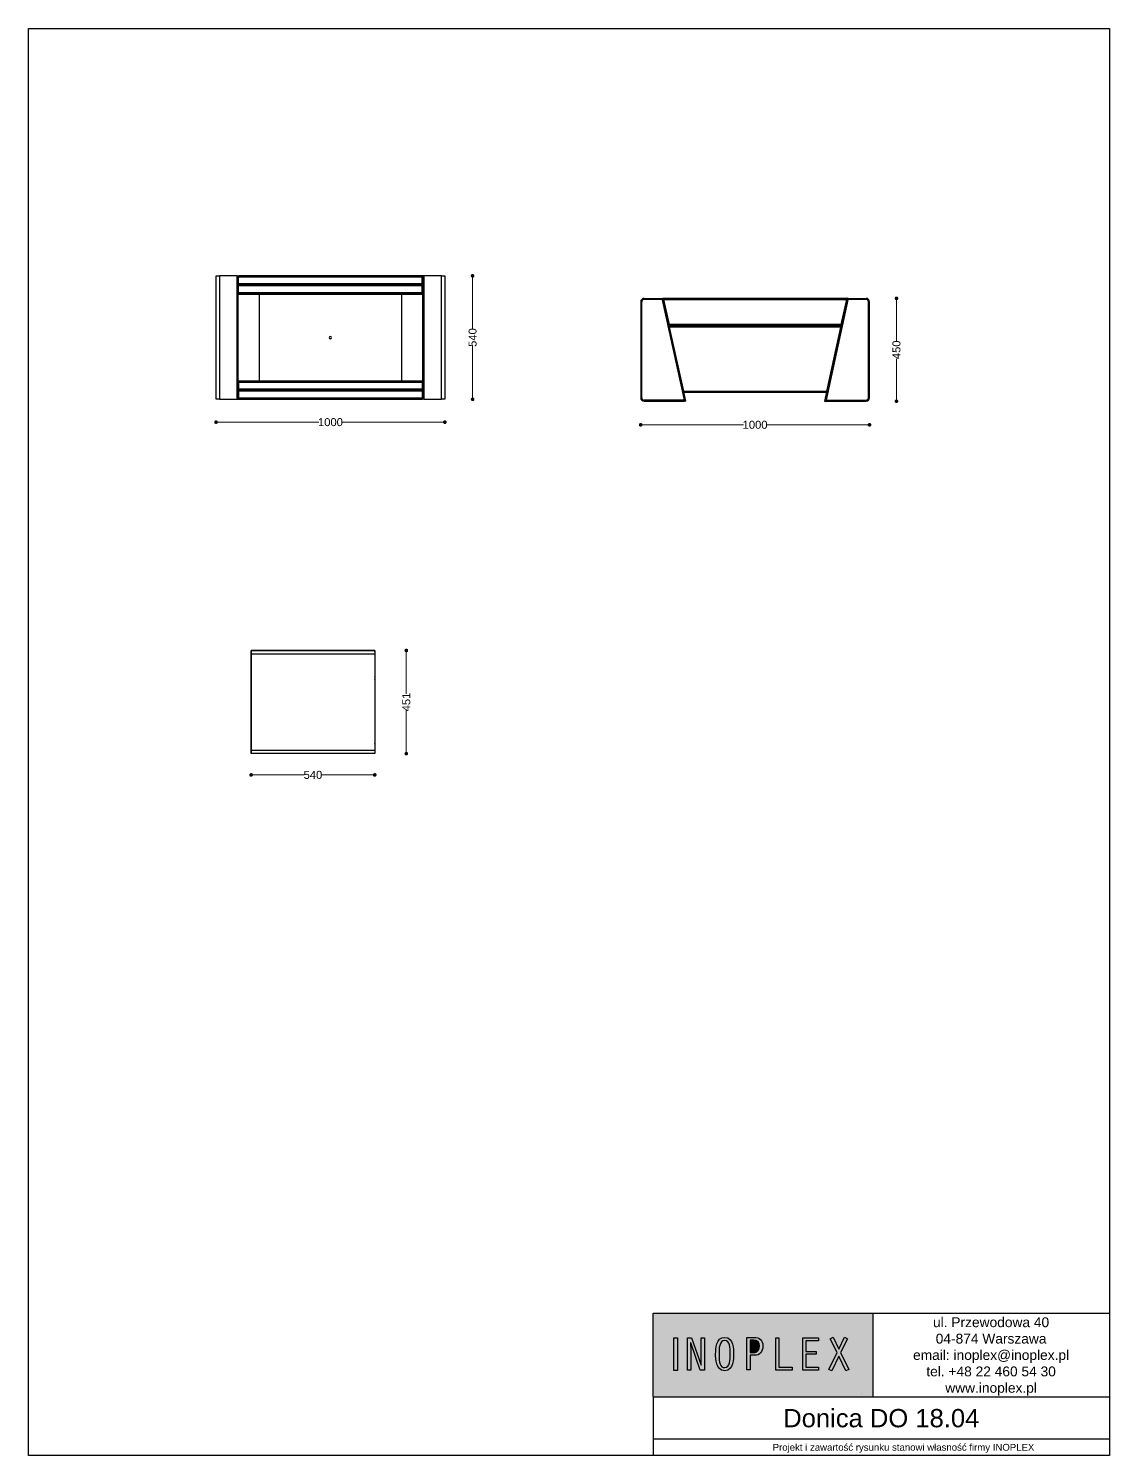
# Model space of a CAD drawing. Header units: millimetres. Extents: x 26080 to 30804, y 14395 to 20634.
import ezdxf

# ---------------------------------------------------------------- set-up
doc = ezdxf.new("R2010")
doc.units = ezdxf.units.MM
doc.header["$LTSCALE"] = 3
for name, color, linetype in [('Default', 7, 'Continuous'), ('LAYER_1', 7, 'Continuous'), ('Red', 1, 'Continuous')]:
    doc.layers.add(name, color=color, linetype=linetype)
doc.styles.get("Standard").update_dxf_attribs({"font": 'arial.ttf'})
doc.dimstyles.new('MATEUSZ', dxfattribs={"dimtxt": 35, "dimasz": 16, "dimexe": 0.18, "dimexo": 0.0625, "dimgap": 0.09, "dimtad": 0, "dimdec": 0, "dimdsep": 46, "dimtxsty": 'Standard', "dimblk": 'DOT', "dimcen": 0.09, "dimse1": 1, "dimse2": 1, "dimadec": 0, "dimazin": 0, "dimtfac": 1, "dimtdec": 0, "dimtofl": 0, "dimtmove": 0, "dimatfit": 3, "dimfxl": 1, "dimtolj": 1, "dimtzin": 0, "dimlwd": 9, "dimlwe": 9, "dimarcsym": 0})

# ---------------------------------------------------------------- blocks, each defined once
blk = doc.blocks.new('_Dot')
at = {"color": 0, "linetype": 'ByBlock', "lineweight": -2}
blk.add_line((-0.5, 0), (-1, 0), dxfattribs=at)
at = {"color": 0, "linetype": 'ByBlock', "const_width": 0.5}
blk.add_lwpolyline([(-0.25, 0, 1), (0.25, 0, 1)], format="xyb", close=True, dxfattribs=at)
blk = doc.blocks.new('*D17')
at = {"color": 0, "lineweight": 9, "transparency": 16777216}
for p, q in [((26915.4, 18912.6), (27348.8, 18912.6)), ((27883.4, 18912.6), (27450, 18912.6))]:
    blk.add_line(p, q, dxfattribs=at)
at = {"layer": 'Defpoints', "color": 0, "transparency": 16777216}
for p in [(26899.4, 19012.6), (27899.4, 19012.6), (27899.4, 18912.6)]:
    blk.add_point(p, dxfattribs=at)
at = {"color": 0, "lineweight": 9, "transparency": 16777216, "xscale": 16, "yscale": 16, "zscale": 16, "rotation": 180}
blk.add_blockref('_Dot', (26899.4, 18912.6), dxfattribs=at)
at = {"color": 0, "lineweight": 9, "transparency": 16777216, "xscale": 16, "yscale": 16, "zscale": 16}
blk.add_blockref('_Dot', (27899.4, 18912.6), dxfattribs=at)
at = {"color": 0, "transparency": 16777216, "insert": (27399.4, 18912.6), "char_height": 35, "attachment_point": 5}
blk.add_mtext('\\A1;1000', dxfattribs=at)
blk = doc.blocks.new('*D18')
at = {"color": 0, "lineweight": 9, "transparency": 16777216}
for p, q in [((28020.7, 19536.6), (28020.7, 19321.3)), ((28020.7, 19028.6), (28020.7, 19243.9))]:
    blk.add_line(p, q, dxfattribs=at)
at = {"layer": 'Defpoints', "color": 0, "transparency": 16777216}
for p in [(27899.4, 19552.6), (27899.4, 19012.6), (28020.7, 19012.6)]:
    blk.add_point(p, dxfattribs=at)
at = {"color": 0, "lineweight": 9, "transparency": 16777216, "xscale": 16, "yscale": 16, "zscale": 16}
for p, rotation in [((28020.7, 19552.6), 90), ((28020.7, 19012.6), 270)]:
    blk.add_blockref('_Dot', p, dxfattribs=dict(at, rotation=rotation))
at = {"color": 0, "transparency": 16777216, "insert": (28020.7, 19282.6), "char_height": 35, "attachment_point": 5, "rotation": 90}
blk.add_mtext('\\A1;540', dxfattribs=at)
blk = doc.blocks.new('*D19')
at = {"color": 0, "lineweight": 9, "transparency": 16777216}
for p, q in [((28771.1, 18901.1), (29204.4, 18901.1)), ((29739.1, 18901.1), (29305.7, 18901.1))]:
    blk.add_line(p, q, dxfattribs=at)
at = {"layer": 'Defpoints', "color": 0, "transparency": 16777216}
for p in [(28755.1, 19019.1), (29755.1, 19019.1), (29755.1, 18901.1)]:
    blk.add_point(p, dxfattribs=at)
at = {"color": 0, "lineweight": 9, "transparency": 16777216, "xscale": 16, "yscale": 16, "zscale": 16, "rotation": 180}
blk.add_blockref('_Dot', (28755.1, 18901.1), dxfattribs=at)
at = {"color": 0, "lineweight": 9, "transparency": 16777216, "xscale": 16, "yscale": 16, "zscale": 16}
blk.add_blockref('_Dot', (29755.1, 18901.1), dxfattribs=at)
at = {"color": 0, "transparency": 16777216, "insert": (29255.1, 18901.1), "char_height": 35, "attachment_point": 5}
blk.add_mtext('\\A1;1000', dxfattribs=at)
blk = doc.blocks.new('*D20')
at = {"color": 0, "lineweight": 9, "transparency": 16777216}
for p, q in [((29873, 19438.1), (29873, 19268.5)), ((29873, 19020.1), (29873, 19189.7))]:
    blk.add_line(p, q, dxfattribs=at)
at = {"layer": 'Defpoints', "color": 0, "transparency": 16777216}
for p in [(29740.1, 19454.1), (29740.1, 19004.1), (29873, 19004.1)]:
    blk.add_point(p, dxfattribs=at)
at = {"color": 0, "lineweight": 9, "transparency": 16777216, "xscale": 16, "yscale": 16, "zscale": 16}
for p, rotation in [((29873, 19454.1), 90), ((29873, 19004.1), 270)]:
    blk.add_blockref('_Dot', p, dxfattribs=dict(at, rotation=rotation))
at = {"color": 0, "transparency": 16777216, "insert": (29873, 19229.1), "char_height": 35, "attachment_point": 5, "rotation": 90}
blk.add_mtext('\\A1;450', dxfattribs=at)
blk = doc.blocks.new('*D21')
at = {"color": 0, "lineweight": 9, "transparency": 16777216}
for p, q in [((27731, 17898.4), (27731, 17725.1)), ((27731, 17479.5), (27731, 17652.9))]:
    blk.add_line(p, q, dxfattribs=at)
at = {"layer": 'Defpoints', "color": 0, "transparency": 16777216}
for p in [(27592.9, 17914.4), (27592.9, 17463.5), (27731, 17463.5)]:
    blk.add_point(p, dxfattribs=at)
at = {"color": 0, "lineweight": 9, "transparency": 16777216, "xscale": 16, "yscale": 16, "zscale": 16}
for p, rotation in [((27731, 17914.4), 90), ((27731, 17463.5), 270)]:
    blk.add_blockref('_Dot', p, dxfattribs=dict(at, rotation=rotation))
at = {"color": 0, "transparency": 16777216, "insert": (27731, 17689), "char_height": 35, "attachment_point": 5, "rotation": 90}
blk.add_mtext('\\A1;451', dxfattribs=at)
blk = doc.blocks.new('*D22')
at = {"color": 0, "lineweight": 9, "transparency": 16777216}
for p, q in [((27068.9, 17370.3), (27284.2, 17370.3)), ((27576.9, 17370.3), (27361.6, 17370.3))]:
    blk.add_line(p, q, dxfattribs=at)
at = {"layer": 'Defpoints', "color": 0, "transparency": 16777216}
for p in [(27052.9, 17463.5), (27592.9, 17463.5), (27592.9, 17370.3)]:
    blk.add_point(p, dxfattribs=at)
at = {"color": 0, "lineweight": 9, "transparency": 16777216, "xscale": 16, "yscale": 16, "zscale": 16, "rotation": 180}
blk.add_blockref('_Dot', (27052.9, 17370.3), dxfattribs=at)
at = {"color": 0, "lineweight": 9, "transparency": 16777216, "xscale": 16, "yscale": 16, "zscale": 16}
blk.add_blockref('_Dot', (27592.9, 17370.3), dxfattribs=at)
at = {"color": 0, "transparency": 16777216, "insert": (27322.9, 17370.3), "char_height": 35, "attachment_point": 5}
blk.add_mtext('\\A1;540', dxfattribs=at)

msp = doc.modelspace()

# ---------------------------------------------------------------- hatches: boundary and pattern name
h = msp.add_hatch(color=255)
h.dxf.hatch_style = 1
h.paths.add_polyline_path([(29769.8, 15016.4), (28809.8, 15016.4), (28809.8, 14651.8), (28809.8, 14650), (29769.8, 14650)])
h.paths.add_polyline_path([(29739.6, 14926.7), (29739.6, 14744.5), (29719.3, 14744.5), (29719.3, 14667.6), (28824.6, 14667.6), (28824.6, 14999.6), (29719.3, 14999.6), (29719.3, 14926.7)], flags=16)
h = msp.add_hatch(color=250)
h.dxf.hatch_style = 1
h.paths.add_polyline_path([(29719.3, 14744.5), (29186.9, 14744.5), (29186.9, 14926.7), (29719.3, 14926.7), (29719.3, 14999.6), (28824.6, 14999.6), (28824.6, 14667.6), (29719.3, 14667.6)])
edge = h.paths.add_edge_path(flags=16)
edge.add_spline(control_points=[(29161.5, 14838.3), (29161.5, 14820.5), (29162.1, 14765.4), (29122.2, 14765.4)], knot_values=[0, 0, 0, 0, 1, 1, 1, 1], degree=3, periodic=0)
edge.add_spline(control_points=[(29122.2, 14765.4), (29081.8, 14765.4), (29082.8, 14820.1), (29082.8, 14838.3)], knot_values=[0, 0, 0, 0, 1, 1, 1, 1], degree=3, periodic=0)
edge.add_spline(control_points=[(29082.8, 14838.3), (29082.8, 14861.7), (29084.3, 14911), (29122.2, 14911)], knot_values=[0, 0, 0, 0, 1, 1, 1, 1], degree=3, periodic=0)
edge.add_spline(control_points=[(29122.2, 14911), (29162.1, 14911), (29161.5, 14857), (29161.5, 14838.3)], knot_values=[0, 0, 0, 0, 1, 1, 1, 1], degree=3, periodic=0)
edge = h.paths.add_edge_path(flags=0)
edge.add_spline(control_points=[(29146.6, 14838.3), (29146.6, 14813.7), (29146.8, 14778.8), (29122.2, 14778.8)], knot_values=[0, 0, 0, 0, 1, 1, 1, 1], degree=3, periodic=0)
edge.add_spline(control_points=[(29122.2, 14778.8), (29102.2, 14778.8), (29097.7, 14800.1), (29097.7, 14838.3)], knot_values=[0, 0, 0, 0, 1, 1, 1, 1], degree=3, periodic=0)
edge.add_spline(control_points=[(29097.7, 14838.3), (29097.7, 14859.2), (29097.1, 14897.6), (29122.2, 14897.6)], knot_values=[0, 0, 0, 0, 1, 1, 1, 1], degree=3, periodic=0)
edge.add_spline(control_points=[(29122.2, 14897.6), (29147.2, 14897.6), (29146.6, 14865.1), (29146.6, 14838.3)], knot_values=[0, 0, 0, 0, 1, 1, 1, 1], degree=3, periodic=0)
h.paths.add_polyline_path([(29033.6, 14767.4), (29015.8, 14767.4), (28973.7, 14886.8), (28973.3, 14886.4), (28973.9, 14854.3), (28973.9, 14767.4), (28959.7, 14767.4), (28959.7, 14909.1), (28977.5, 14909.1), (29019.6, 14789.9), (29020, 14790.3), (29019.4, 14822), (29019.4, 14909.1), (29033.6, 14909.1)], flags=16)
h.paths.add_polyline_path([(28916.2, 14766.8), (28900.7, 14766.8), (28900.7, 14909.5), (28916.2, 14909.5)], flags=16)
edge = h.paths.add_edge_path(flags=0)
edge.add_spline(control_points=[(29146.6, 14838.3), (29146.6, 14865.1), (29147.2, 14897.6), (29122.2, 14897.6)], knot_values=[0, 0, 0, 0, 1, 1, 1, 1], degree=3, periodic=0)
edge.add_spline(control_points=[(29122.2, 14897.6), (29097.1, 14897.6), (29097.7, 14859.2), (29097.7, 14838.3)], knot_values=[0, 0, 0, 0, 1, 1, 1, 1], degree=3, periodic=0)
edge.add_spline(control_points=[(29097.7, 14838.3), (29097.7, 14800.1), (29102.2, 14778.8), (29122.2, 14778.8)], knot_values=[0, 0, 0, 0, 1, 1, 1, 1], degree=3, periodic=0)
edge.add_spline(control_points=[(29122.2, 14778.8), (29146.8, 14778.8), (29146.6, 14813.7), (29146.6, 14838.3)], knot_values=[0, 0, 0, 0, 1, 1, 1, 1], degree=3, periodic=0)
h = msp.add_hatch(color=255)
h.dxf.hatch_style = 1
h.paths.add_polyline_path([(28916.2, 14909.5), (28900.7, 14909.5), (28900.7, 14766.8), (28916.2, 14766.8)])
h.paths.add_polyline_path([(29015.8, 14767.4), (29033.6, 14767.4), (29033.6, 14909.1), (29019.4, 14909.1), (29019.4, 14822), (29020.1, 14788.6), (28977.5, 14909.1), (28959.7, 14909.1), (28959.7, 14767.4), (28973.9, 14767.4), (28973.9, 14854.3), (28973.2, 14888.1)])
edge = h.paths.add_edge_path()
edge.add_spline(control_points=[(29122.2, 14911), (29084.3, 14911), (29082.8, 14861.7), (29082.8, 14838.3)], knot_values=[0, 0, 0, 0, 1, 1, 1, 1], degree=3, periodic=0)
edge.add_spline(control_points=[(29082.8, 14838.3), (29082.8, 14820.1), (29081.8, 14765.4), (29122.2, 14765.4)], knot_values=[0, 0, 0, 0, 1, 1, 1, 1], degree=3, periodic=0)
edge.add_spline(control_points=[(29122.2, 14765.4), (29162.1, 14765.4), (29161.5, 14820.5), (29161.5, 14838.3)], knot_values=[0, 0, 0, 0, 1, 1, 1, 1], degree=3, periodic=0)
edge.add_spline(control_points=[(29161.5, 14838.3), (29161.5, 14857), (29162.1, 14911), (29122.2, 14911)], knot_values=[0, 0, 0, 0, 1, 1, 1, 1], degree=3, periodic=0)
edge = h.paths.add_edge_path(flags=16)
edge.add_spline(control_points=[(29097.7, 14838.3), (29097.7, 14859.2), (29097.1, 14897.6), (29122.2, 14897.6)], knot_values=[0, 0, 0, 0, 1, 1, 1, 1], degree=3, periodic=0)
edge.add_spline(control_points=[(29122.2, 14897.6), (29147.2, 14897.6), (29146.6, 14865.1), (29146.6, 14838.3)], knot_values=[0, 0, 0, 0, 1, 1, 1, 1], degree=3, periodic=0)
edge.add_spline(control_points=[(29146.6, 14838.3), (29146.6, 14813.7), (29146.8, 14778.8), (29122.2, 14778.8)], knot_values=[0, 0, 0, 0, 1, 1, 1, 1], degree=3, periodic=0)
edge.add_spline(control_points=[(29122.2, 14778.8), (29102.2, 14778.8), (29097.7, 14800.1), (29097.7, 14838.3)], knot_values=[0, 0, 0, 0, 1, 1, 1, 1], degree=3, periodic=0)
edge = h.paths.add_edge_path()
edge.add_line((29219.3, 14769.4), (29233.6, 14769.4))
edge.add_line((29233.6, 14769.4), (29233.6, 14832.5))
edge.add_line((29233.6, 14832.5), (29254.8, 14832.5))
edge.add_spline(control_points=[(29254.8, 14832.5), (29274.4, 14832.5), (29289.3, 14847.2), (29289.3, 14873.5)], knot_values=[0, 0, 0, 0, 1, 1, 1, 1], degree=3, periodic=0)
edge.add_spline(control_points=[(29289.3, 14873.5), (29289.3, 14897.8), (29275.2, 14911.1), (29250.2, 14911.1)], knot_values=[0, 0, 0, 0, 1, 1, 1, 1], degree=3, periodic=0)
edge.add_line((29250.2, 14911.1), (29219.3, 14911.1))
edge.add_line((29219.3, 14911.1), (29219.3, 14769.4))
edge = h.paths.add_edge_path(flags=16)
edge.add_line((29233.6, 14898.4), (29254.4, 14898.4))
edge.add_spline(control_points=[(29250, 14898.4), (29265.3, 14898.4), (29274.4, 14891), (29274.4, 14873.5)], knot_values=[0, 0, 0, 0, 1, 1, 1, 1], degree=3, periodic=0)
edge.add_spline(control_points=[(29274.4, 14873.5), (29274.4, 14855.7), (29266.7, 14845.7), (29253.6, 14845.5)], knot_values=[0, 0, 0, 0, 1, 1, 1, 1], degree=3, periodic=0)
edge.add_line((29253.6, 14845.5), (29233.6, 14845.3))
edge.add_line((29233.6, 14845.3), (29233.6, 14898.4))
h.paths.add_polyline_path([(29345.3, 14767.4), (29417.8, 14767.4), (29417.8, 14780.1), (29359.6, 14780.1), (29359.6, 14909.1), (29345.3, 14909.1)])
h.paths.add_polyline_path([(29477.5, 14896.4), (29532.3, 14896.4), (29532.3, 14909.1), (29463.2, 14909.1), (29463.2, 14767.4), (29532.3, 14767.4), (29532.3, 14780.1), (29477.5, 14780.1), (29477.5, 14836.9), (29522.7, 14836.9), (29522.7, 14849.6), (29477.5, 14849.6)])
h.paths.add_polyline_path([(29658.6, 14905.3), (29645.4, 14911.9), (29621.2, 14859), (29597, 14911.9), (29583.8, 14905.3), (29614.2, 14844.5), (29577.2, 14770.5), (29590, 14764.6), (29621.4, 14829.4), (29652.4, 14764.6), (29665.2, 14770.5), (29628.2, 14844.5)])
at = {"true_color": 0x7bad3e}
h = msp.add_hatch(color=75, dxfattribs=at)
h.dxf.hatch_style = 1
h.paths.add_polyline_path([(29739.6, 14926.7), (29186.9, 14926.7), (29186.9, 14744.5), (29739.6, 14744.5)])
h.paths.add_polyline_path([(29665.2, 14770.5), (29652.4, 14764.6), (29621.4, 14829.4), (29590, 14764.6), (29577.2, 14770.5), (29614.2, 14844.5), (29583.8, 14905.3), (29597, 14911.9), (29621.2, 14859), (29645.4, 14911.9), (29658.6, 14905.3), (29628.2, 14844.5)], flags=16)
h.paths.add_polyline_path([(29532.3, 14780.1), (29532.3, 14767.4), (29463.2, 14767.4), (29463.2, 14909.1), (29532.3, 14909.1), (29532.3, 14896.4), (29477.5, 14896.4), (29477.5, 14849.6), (29522.7, 14849.6), (29522.7, 14836.9), (29477.5, 14836.9), (29477.5, 14780.1)], flags=16)
h.paths.add_polyline_path([(29417.8, 14780.1), (29417.8, 14767.4), (29345.3, 14767.4), (29345.3, 14909.1), (29359.6, 14909.1), (29359.6, 14780.1)], flags=16)
edge = h.paths.add_edge_path(flags=16)
edge.add_spline(control_points=[(29289.3, 14873.5), (29289.3, 14847.2), (29274.4, 14832.5), (29254.8, 14832.5)], knot_values=[0, 0, 0, 0, 1, 1, 1, 1], degree=3, periodic=0)
edge.add_line((29254.8, 14832.5), (29233.6, 14832.5))
edge.add_line((29233.6, 14832.5), (29233.6, 14769.4))
edge.add_line((29233.6, 14769.4), (29219.3, 14769.4))
edge.add_line((29219.3, 14769.4), (29219.3, 14911.1))
edge.add_line((29219.3, 14911.1), (29250.2, 14911.1))
edge.add_spline(control_points=[(29250.2, 14911.1), (29275.2, 14911.1), (29289.3, 14897.8), (29289.3, 14873.5)], knot_values=[0, 0, 0, 0, 1, 1, 1, 1], degree=3, periodic=0)
edge = h.paths.add_edge_path(flags=0)
edge.add_spline(control_points=[(29274.4, 14873.5), (29274.4, 14855.7), (29266.7, 14845.7), (29253.6, 14845.5)], knot_values=[0, 0, 0, 0, 1, 1, 1, 1], degree=3, periodic=0)
edge.add_line((29253.6, 14845.5), (29233.6, 14845.3))
edge.add_line((29233.6, 14845.3), (29233.6, 14898.4))
edge.add_line((29233.6, 14898.4), (29250, 14898.4))
edge.add_spline(control_points=[(29250, 14898.4), (29265.3, 14898.4), (29274.4, 14891), (29274.4, 14873.5)], knot_values=[0, 0, 0, 0, 1, 1, 1, 1], degree=3, periodic=0)
edge = h.paths.add_edge_path(flags=0)
edge.add_spline(control_points=[(29253.6, 14845.5), (29266.7, 14845.7), (29274.4, 14855.7), (29274.4, 14873.5)], knot_values=[0, 0, 0, 0, 1, 1, 1, 1], degree=3, periodic=0)
edge.add_spline(control_points=[(29274.4, 14873.5), (29274.4, 14891), (29265.3, 14898.4), (29250, 14898.4)], knot_values=[0, 0, 0, 0, 1, 1, 1, 1], degree=3, periodic=0)
edge.add_line((29250, 14898.4), (29233.6, 14898.4))
edge.add_line((29233.6, 14898.4), (29233.6, 14845.3))
edge.add_line((29233.6, 14845.3), (29253.6, 14845.5))
h = msp.add_hatch(color=255)
h.dxf.hatch_style = 1
h.paths.add_polyline_path([(29614.2, 14844.5), (29577.2, 14770.5), (29590, 14764.6), (29621.4, 14829.4), (29652.4, 14764.6), (29665.2, 14770.5), (29628.2, 14844.5), (29658.6, 14905.3), (29645.4, 14911.9), (29621.2, 14859), (29597, 14911.9), (29583.8, 14905.3)])
h = msp.add_hatch(color=250)
h.dxf.hatch_style = 1
edge = h.paths.add_edge_path()
edge.add_spline(control_points=[(29122.2, 14897.6), (29097.1, 14897.6), (29097.7, 14859.2), (29097.7, 14838.3)], knot_values=[0, 0, 0, 0, 1, 1, 1, 1], degree=3, periodic=0)
edge.add_spline(control_points=[(29097.7, 14838.3), (29097.7, 14800.1), (29102.2, 14778.8), (29122.2, 14778.8)], knot_values=[0, 0, 0, 0, 1, 1, 1, 1], degree=3, periodic=0)
edge.add_spline(control_points=[(29122.2, 14778.8), (29146.8, 14778.8), (29146.6, 14813.7), (29146.6, 14838.3)], knot_values=[0, 0, 0, 0, 1, 1, 1, 1], degree=3, periodic=0)
edge.add_spline(control_points=[(29146.6, 14838.3), (29146.6, 14865.1), (29147.2, 14897.6), (29122.2, 14897.6)], knot_values=[0, 0, 0, 0, 1, 1, 1, 1], degree=3, periodic=0)
h = msp.add_hatch(color=255)
h.dxf.hatch_style = 1
edge = h.paths.add_edge_path()
edge.add_line((29219.3, 14769.4), (29233.6, 14769.4))
edge.add_line((29233.6, 14769.4), (29233.6, 14832.5))
edge.add_line((29233.6, 14832.5), (29254.8, 14832.5))
edge.add_spline(control_points=[(29254.8, 14832.5), (29274.4, 14832.5), (29289.3, 14847.2), (29289.3, 14873.5)], knot_values=[0, 0, 0, 0, 1, 1, 1, 1], degree=3, periodic=0)
edge.add_spline(control_points=[(29289.3, 14873.5), (29289.3, 14897.8), (29275.2, 14911.1), (29250.2, 14911.1)], knot_values=[0, 0, 0, 0, 1, 1, 1, 1], degree=3, periodic=0)
edge.add_line((29250.2, 14911.1), (29219.3, 14911.1))
edge.add_line((29219.3, 14911.1), (29219.3, 14769.4))
edge = h.paths.add_edge_path(flags=16)
edge.add_line((29233.6, 14845.3), (29233.6, 14898.4))
edge.add_line((29233.6, 14898.4), (29260.4, 14898.4))
edge.add_spline(control_points=[(29250, 14898.4), (29265.3, 14898.4), (29274.4, 14891), (29274.4, 14873.5)], knot_values=[0, 0, 0, 0, 1, 1, 1, 1], degree=3, periodic=0)
edge.add_spline(control_points=[(29274.4, 14873.5), (29274.4, 14855.7), (29266.7, 14845.7), (29253.6, 14845.5)], knot_values=[0, 0, 0, 0, 1, 1, 1, 1], degree=3, periodic=0)
edge.add_line((29253.6, 14845.5), (29233.6, 14845.3))
h = msp.add_hatch(color=75, dxfattribs=at)
h.dxf.hatch_style = 1
edge = h.paths.add_edge_path()
edge.add_line((29233.6, 14845.3), (29253.6, 14845.5))
edge.add_spline(control_points=[(29253.6, 14845.5), (29266.7, 14845.7), (29274.4, 14855.7), (29274.4, 14873.5)], knot_values=[0, 0, 0, 0, 1, 1, 1, 1], degree=3, periodic=0)
edge.add_spline(control_points=[(29274.4, 14873.5), (29274.4, 14891), (29265.3, 14898.4), (29250, 14898.4)], knot_values=[0, 0, 0, 0, 1, 1, 1, 1], degree=3, periodic=0)
edge.add_line((29250, 14898.4), (29233.6, 14898.4))
edge.add_line((29233.6, 14898.4), (29233.6, 14845.3))
h = msp.add_hatch(color=255)
h.dxf.hatch_style = 1
h.paths.add_polyline_path([(29345.3, 14767.4), (29417.8, 14767.4), (29417.8, 14780.1), (29359.6, 14780.1), (29359.6, 14909.1), (29345.3, 14909.1)])
h = msp.add_hatch(color=255)
h.dxf.hatch_style = 1
h.paths.add_polyline_path([(29463.2, 14767.4), (29532.3, 14767.4), (29532.3, 14780.1), (29477.5, 14780.1), (29477.5, 14836.9), (29522.7, 14836.9), (29522.7, 14849.6), (29477.5, 14849.6), (29477.5, 14896.4), (29532.3, 14896.4), (29532.3, 14909.1), (29463.2, 14909.1)])

# ---------------------------------------------------------------- linework, layer by layer
for p, q in [((28809.8, 15016.4), (30803.7, 15016.4)), ((28809.8, 14651.8), (28809.8, 15016.4)), ((29769.8, 15016.4), (29769.8, 14650)), ((30803.7, 15016.4), (30803.7, 14651.8)), ((28809.8, 14651.8), (28809.8, 14394.7)), ((30803.7, 14650), (28809.8, 14650)), ((30803.4, 14465.2), (28809.8, 14465.2))]:
    msp.add_line(p, q)
msp.add_lwpolyline([(26080.1, 20633.8), (30803.7, 20633.8), (30803.7, 14394.7), (26080.1, 14394.7)], close=True)
at = {"layer": 'Default'}
for p, q in [((26899.4, 19012.6), (26899.4, 19552.6)), ((26991.9, 19552.6), (26914.4, 19552.6)), ((26914.4, 19552.6), (26914.4, 19012.6)), ((26991.9, 19012.6), (26991.9, 19552.6)), ((26991.9, 19552.6), (27090.6, 19552.6)), ((26991.9, 19552.6), (26996.8, 19552.6)), ((26991.9, 19012.6), (26991.9, 19552.6)), ((26996.8, 19552.6), (27095.5, 19552.6)), ((26996.8, 19012.6), (26996.8, 19552.6)), ((27802, 19552.6), (27703.3, 19552.6)), ((27806.9, 19552.6), (27708.2, 19552.6)), ((27802, 19552.6), (27802, 19012.6)), ((27806.9, 19552.6), (27802, 19552.6)), ((27806.9, 19552.6), (27806.9, 19012.6)), ((27884.4, 19552.6), (27806.9, 19552.6)), ((27806.9, 19552.6), (27806.9, 19012.6)), ((27884.4, 19012.6), (27884.4, 19552.6)), ((27899.4, 19552.6), (27899.4, 19012.6)), ((27051.4, 19513.6), (27051.4, 19512.6)), ((27057.4, 19513.6), (27057.4, 19512.6)), ((27087.2, 19472.6), (27087.2, 19092.6)), ((27166.4, 19513.6), (27166.4, 19512.6)), ((27172.4, 19513.6), (27172.4, 19512.6)), ((27281.4, 19513.6), (27281.4, 19512.6)), ((27287.4, 19513.6), (27287.4, 19512.6)), ((27396.4, 19513.6), (27396.4, 19512.6)), ((27402.4, 19513.6), (27402.4, 19512.6)), ((27511.4, 19513.6), (27511.4, 19512.6)), ((27517.4, 19513.6), (27517.4, 19512.6)), ((27626.4, 19513.6), (27626.4, 19512.6)), ((27632.4, 19513.6), (27632.4, 19512.6)), ((27711.6, 19092.6), (27711.6, 19472.6)), ((27741.4, 19513.6), (27741.4, 19512.6)), ((27747.4, 19513.6), (27747.4, 19512.6)), ((28755.1, 19439.1), (28755.1, 19019.1)), ((28760.1, 19439.1), (28755.1, 19439.1)), ((28760.1, 19019.1), (28760.1, 19439.1)), ((28770.1, 19454.1), (28847.6, 19454.1)), ((28770.1, 19454.1), (28770.1, 19449.1)), ((28847.6, 19449.1), (28770.1, 19449.1)), ((28847.6, 19453.5), (28852.5, 19454.6)), ((28847.6, 19449.1), (28847.6, 19454.1)), ((28847.6, 19453.5), (28946.3, 19003.7)), ((28852.5, 19454.6), (28951.2, 19004.8)), ((28861.4, 19414.1), (28862.5, 19414.1)), ((28863.8, 19408.2), (28862.7, 19408.2)), ((29657.7, 19454.6), (29559, 19004.8)), ((29662.6, 19453.5), (29563.9, 19003.7)), ((29647.5, 19408.2), (29646.4, 19408.2)), ((29647.7, 19414.1), (29648.8, 19414.1)), ((29662.6, 19453.5), (29657.7, 19454.6)), ((29662.6, 19454.1), (29740.1, 19454.1)), ((29662.6, 19454.1), (29662.6, 19449.1)), ((29740.1, 19449.1), (29662.6, 19449.1)), ((29740.1, 19449.1), (29740.1, 19454.1)), ((29755.1, 19439.1), (29750.1, 19439.1)), ((29750.1, 19019.1), (29750.1, 19439.1)), ((29755.1, 19019.1), (29755.1, 19439.1)), ((28878.1, 19338), (28879.3, 19338)), ((28878.9, 19334.1), (29631.3, 19334.1)), ((28880.2, 19328.2), (28941.6, 19048.5)), ((29630, 19328.2), (28880.2, 19328.2)), ((29568.6, 19048.5), (29630, 19328.2)), ((29630.9, 19338), (29632.1, 19338)), ((27051.4, 19051.6), (27051.4, 19052.6)), ((27057.4, 19052.6), (27057.4, 19051.6)), ((27166.4, 19051.6), (27166.4, 19052.6)), ((27172.4, 19052.6), (27172.4, 19051.6)), ((27281.4, 19051.6), (27281.4, 19052.6)), ((27287.4, 19052.6), (27287.4, 19051.6)), ((27396.4, 19051.6), (27396.4, 19052.6)), ((27402.4, 19052.6), (27402.4, 19051.6)), ((27511.4, 19051.6), (27511.4, 19052.6)), ((27517.4, 19052.6), (27517.4, 19051.6)), ((27626.4, 19051.6), (27626.4, 19052.6)), ((27632.4, 19052.6), (27632.4, 19051.6)), ((27741.4, 19051.6), (27741.4, 19052.6)), ((27747.4, 19052.6), (27747.4, 19051.6)), ((28941.6, 19048.5), (29568.6, 19048.5)), ((29567.3, 19042.6), (28942.9, 19042.6)), ((26914.4, 19012.6), (26991.9, 19012.6)), ((26991.9, 19012.6), (26996.8, 19012.6)), ((26991.9, 19012.6), (27090.6, 19012.6)), ((26996.8, 19012.6), (27095.5, 19012.6)), ((27802, 19012.6), (27703.3, 19012.6)), ((27806.9, 19012.6), (27708.2, 19012.6)), ((27806.9, 19012.6), (27802, 19012.6)), ((27806.9, 19012.6), (27884.4, 19012.6)), ((28755.1, 19019.1), (28760.1, 19019.1)), ((28770.1, 19009.1), (28770.1, 19004.1)), ((28945.1, 19009.1), (28770.1, 19009.1)), ((28770.1, 19004.1), (28945.1, 19004.1)), ((28945.1, 19009.1), (28945.1, 19004.1)), ((28951.2, 19004.8), (28946.3, 19003.7)), ((29559, 19004.8), (29563.9, 19003.7)), ((29565.1, 19009.1), (29740.1, 19009.1)), ((29565.1, 19009.1), (29565.1, 19004.1)), ((29565.1, 19004.1), (29740.1, 19004.1)), ((29681.1, 19009), (29681.1, 19008.8)), ((29740.1, 19004.1), (29740.1, 19009.1)), ((29750.1, 19019.1), (29755.1, 19019.1)), ((27052.9, 17914.4), (27052.9, 17464.6)), ((27592.9, 17914.4), (27052.9, 17914.4)), ((27052.9, 17913.3), (27052.9, 17914.4)), ((27052.9, 17913.9), (27592.9, 17913.9)), ((27052.9, 17908.9), (27052.9, 17913.9)), ((27052.9, 17913.3), (27052.9, 17463.5)), ((27592.9, 17914.4), (27592.9, 17464.6)), ((27592.9, 17913.3), (27592.9, 17914.4)), ((27592.9, 17913.9), (27592.9, 17908.9)), ((27592.9, 17913.3), (27592.9, 17463.5)), ((27052.9, 17478.9), (27052.9, 17898.9)), ((27592.9, 17898.9), (27052.9, 17898.9)), ((27592.9, 17898.9), (27592.9, 17478.9)), ((27052.9, 17478.9), (27592.9, 17478.9)), ((27052.9, 17464.6), (27052.9, 17463.5)), ((27592.9, 17463.9), (27052.9, 17463.9)), ((27592.9, 17463.5), (27052.9, 17463.5)), ((27592.9, 17464.6), (27592.9, 17463.5))]:
    msp.add_line(p, q, dxfattribs=at)
for points in [[(26899.4, 19552.6, 0), (26899.4, 19552.6, 0), (26899.4, 19552.6, 0), (26899.4, 19552.6, 0), (26899.4, 19552.6, 0), (26899.4, 19552.6, 0), (26899.4, 19552.6, 0), (26899.4, 19552.6, 0), (26899.4, 19552.6, 0), (26899.4, 19552.6, 0), (26899.4, 19552.6, 0), (26899.4, 19552.6, 0), (26899.4, 19552.6, 0), (26899.4, 19552.6, 0), (26899.5, 19552.6, 0), (26899.8, 19552.6, 0), (26901.3, 19552.6, 0), (26914.4, 19552.6, 0)], [(27884.4, 19552.6, 0), (27899.4, 19552.6, 0)], [(27022.9, 19513.6, 0), (27022.8, 19513.1, 0), (27022.7, 19513, 0), (27022.7, 19512.8, 0), (27022.6, 19512.7, 0), (27022.6, 19512.7, 0), (27022.5, 19512.6, 0), (27022.5, 19512.6, 0), (27022.4, 19512.6, 0), (27022.4, 19512.6, 0), (27022.4, 19512.6, 0), (27022.4, 19512.6, 0), (27022.4, 19512.6, 0)], [(27776.4, 19512.6, 0), (27776.4, 19512.6, 0), (27776.4, 19512.6, 0), (27776.4, 19512.6, 0), (27776.4, 19512.6, 0), (27776.3, 19512.6, 0), (27776.3, 19512.6, 0), (27776.3, 19512.7, 0), (27776.2, 19512.7, 0), (27776.1, 19512.8, 0), (27776.1, 19513, 0), (27776, 19513.1, 0), (27775.9, 19513.6, 0)], [(28878.9, 19334.1, 0), (28878.9, 19334.1, 0), (28878.9, 19334.1, 0), (28878.9, 19334.1, 0), (28878.9, 19334.1, 0), (28878.9, 19334.1, 0), (28878.9, 19334.1, 0), (28878.9, 19334.1, 0), (28878.9, 19334.1, 0), (28878.9, 19334.1, 0), (28878.9, 19334.1, 0), (28878.9, 19334.1, 0), (28878.9, 19334.1, 0), (28878.9, 19334.1, 0), (28878.9, 19334, 0), (28879, 19333.9, 0), (28879.3, 19332.4, 0), (28880.2, 19328.2, 0)], [(29630, 19328.2, 0), (29631.3, 19334.1, 0)], [(27022.4, 19052.6, 0), (27022.4, 19052.6, 0), (27022.4, 19052.6, 0), (27022.4, 19052.6, 0), (27022.4, 19052.6, 0), (27022.5, 19052.6, 0), (27022.5, 19052.5, 0), (27022.6, 19052.5, 0), (27022.6, 19052.5, 0), (27022.7, 19052.3, 0), (27022.7, 19052.2, 0), (27022.8, 19052, 0), (27022.9, 19051.6, 0)], [(27775.9, 19051.6, 0), (27776, 19052, 0), (27776.1, 19052.2, 0), (27776.1, 19052.3, 0), (27776.2, 19052.5, 0), (27776.3, 19052.5, 0), (27776.3, 19052.5, 0), (27776.3, 19052.6, 0), (27776.4, 19052.6, 0), (27776.4, 19052.6, 0), (27776.4, 19052.6, 0), (27776.4, 19052.6, 0), (27776.4, 19052.6, 0)], [(28941.6, 19048.5, 0), (28942.9, 19042.6, 0)], [(29567.3, 19042.6, 0), (29567.3, 19042.6, 0), (29567.3, 19042.6, 0), (29567.3, 19042.6, 0), (29567.3, 19042.6, 0), (29567.3, 19042.6, 0), (29567.3, 19042.6, 0), (29567.3, 19042.6, 0), (29567.3, 19042.6, 0), (29567.3, 19042.6, 0), (29567.3, 19042.6, 0), (29567.3, 19042.6, 0), (29567.3, 19042.6, 0), (29567.3, 19042.6, 0), (29567.3, 19042.6, 0), (29567.4, 19042.7, 0), (29567.5, 19043.3, 0), (29568.6, 19048.5, 0)], [(26914.4, 19012.6, 0), (26899.4, 19012.6, 0)], [(27899.4, 19012.6, 0), (27899.4, 19012.6, 0), (27899.4, 19012.6, 0), (27899.4, 19012.6, 0), (27899.4, 19012.6, 0), (27899.4, 19012.6, 0), (27899.4, 19012.6, 0), (27899.4, 19012.6, 0), (27899.4, 19012.6, 0), (27899.4, 19012.6, 0), (27899.4, 19012.6, 0), (27899.4, 19012.6, 0), (27899.4, 19012.6, 0), (27899.4, 19012.6, 0), (27899.3, 19012.6, 0), (27899, 19012.6, 0), (27897.6, 19012.6, 0), (27884.4, 19012.6, 0)], [(27052.9, 17898.9, 0), (27052.9, 17913.9, 0)], [(27592.9, 17913.9, 0), (27592.9, 17913.9, 0), (27592.9, 17913.9, 0), (27592.9, 17913.9, 0), (27592.9, 17913.9, 0), (27592.9, 17913.9, 0), (27592.9, 17913.9, 0), (27592.9, 17913.9, 0), (27592.9, 17913.9, 0), (27592.9, 17913.9, 0), (27592.9, 17913.9, 0), (27592.9, 17913.9, 0), (27592.9, 17913.9, 0), (27592.9, 17913.9, 0), (27592.9, 17913.8, 0), (27592.9, 17913.5, 0), (27592.9, 17912.1, 0), (27592.9, 17898.9, 0)], [(27052.9, 17463.9, 0), (27052.9, 17463.9, 0), (27052.9, 17463.9, 0), (27052.9, 17463.9, 0), (27052.9, 17463.9, 0), (27052.9, 17463.9, 0), (27052.9, 17463.9, 0), (27052.9, 17463.9, 0), (27052.9, 17463.9, 0), (27052.9, 17463.9, 0), (27052.9, 17463.9, 0), (27052.9, 17463.9, 0), (27052.9, 17463.9, 0), (27052.9, 17463.9, 0), (27052.9, 17464, 0), (27052.9, 17464.3, 0), (27052.9, 17465.8, 0), (27052.9, 17478.9, 0)], [(27592.9, 17478.9, 0), (27592.9, 17463.9, 0)]]:
    msp.add_polyline3d(points, dxfattribs=at)
for centre, radius, start, end in [((28770.1, 19439.1), 15, 90, 180), ((28770.1, 19439.1), 10, 90, 180), ((29740.1, 19439.1), 15, 0, 90), ((29740.1, 19439.1), 10, 0, 90), ((27399.4, 19282.6), 5, 0, 180), ((27399.4, 19282.6), 5, 180, 0), ((27399.4, 19282.6), 5, 180, 0), ((28770.1, 19019.1), 15, 180, 270), ((28770.1, 19019.1), 10, 180, 270), ((29740.1, 19019.1), 15, 270, 0), ((29740.1, 19019.1), 10, 270, 0), ((27058.8, 17788), 5.89, 163.61838, 180), ((27587, 17788), 5.89, 0, 14.47911), ((27058.8, 17508.3), 5.89, 180, 194.28611), ((27587, 17508.3), 5.89, 343.81075, 0)]:
    msp.add_arc(centre, radius, start, end, dxfattribs=at)
at = {"layer": 'LAYER_1'}
msp.add_line((29719.3, 14667.6), (29719.3, 14667.6), dxfattribs=at)
at = {"layer": 'LAYER_1', "color": 255}
for points in [[(29590, 14764.6), (29577.2, 14770.5), (29614.2, 14844.5), (29583.8, 14905.3), (29597, 14911.9), (29621.2, 14859), (29645.4, 14911.9), (29658.6, 14905.3), (29628.2, 14844.5), (29665.2, 14770.5), (29652.4, 14764.6), (29621.4, 14829.4), (29590, 14764.6), (29590, 14764.6)], [(28900.7, 14909.5), (28916.2, 14909.5), (28916.2, 14766.8), (28900.7, 14766.8), (28900.7, 14909.5), (28900.7, 14909.5)], [(28959.7, 14909.1), (28977.5, 14909.1), (29019.6, 14789.9), (29020, 14790.3), (29019.4, 14822), (29019.4, 14909.1), (29033.6, 14909.1), (29033.6, 14767.4), (29015.8, 14767.4), (28973.7, 14886.8), (28973.3, 14886.4), (28973.9, 14854.3), (28973.9, 14767.4), (28959.7, 14767.4), (28959.7, 14909.1), (28959.7, 14909.1)], [(29233.6, 14769.4), (29219.3, 14769.4), (29219.3, 14911.1), (29250.2, 14911.1)], [(29250, 14898.4), (29233.6, 14898.4), (29233.6, 14845.3), (29233.6, 14845.3)], [(29345.3, 14909.1), (29359.6, 14909.1), (29359.6, 14780.1), (29417.8, 14780.1), (29417.8, 14767.4), (29345.3, 14767.4), (29345.3, 14909.1), (29345.3, 14909.1)], [(29463.2, 14909.1), (29532.3, 14909.1), (29532.3, 14896.4), (29477.5, 14896.4), (29477.5, 14849.6), (29522.7, 14849.6), (29522.7, 14836.9), (29477.5, 14836.9), (29477.5, 14780.1), (29532.3, 14780.1), (29532.3, 14767.4), (29463.2, 14767.4), (29463.2, 14909.1), (29463.2, 14909.1)], [(29233.6, 14845.3), (29253.6, 14845.5)], [(29254.8, 14832.5), (29233.6, 14832.5), (29233.6, 14769.4), (29233.6, 14769.4)]]:
    msp.add_lwpolyline(points, dxfattribs=at)
for points in [[(29082.8, 14838.3), (29082.8, 14861.7), (29084.3, 14911), (29122.2, 14911)], [(29122.2, 14897.6), (29097.1, 14897.6), (29097.7, 14859.2), (29097.7, 14838.3)], [(29122.2, 14911), (29162.1, 14911), (29161.5, 14857), (29161.5, 14838.3)], [(29146.6, 14838.3), (29146.6, 14865.1), (29147.2, 14897.6), (29122.2, 14897.6)], [(29274.4, 14873.5), (29274.4, 14891), (29265.3, 14898.4), (29250, 14898.4)], [(29250.2, 14911.1), (29275.2, 14911.1), (29289.3, 14897.8), (29289.3, 14873.5)], [(29253.6, 14845.5), (29266.7, 14845.7), (29274.4, 14855.7), (29274.4, 14873.5)], [(29289.3, 14873.5), (29289.3, 14847.2), (29274.4, 14832.5), (29254.8, 14832.5)], [(29122.2, 14765.4), (29081.8, 14765.4), (29082.8, 14820.1), (29082.8, 14838.3)], [(29097.7, 14838.3), (29097.7, 14800.1), (29102.2, 14778.8), (29122.2, 14778.8)], [(29122.2, 14778.8), (29146.8, 14778.8), (29146.6, 14813.7), (29146.6, 14838.3)], [(29161.5, 14838.3), (29161.5, 14820.5), (29162.1, 14765.4), (29122.2, 14765.4)]]:
    msp.add_open_spline(points, degree=3, dxfattribs=at)
at = {"layer": 'Red'}
for p, q in [((26997.9, 19517.6), (26997.9, 19547.6)), ((26997.9, 19547.6), (27800.9, 19547.6)), ((27800.6, 19551.1), (26998.2, 19551.1)), ((27799.8, 19552.6), (26999, 19552.6)), ((27800.9, 19517.6), (27800.9, 19547.6)), ((27800.9, 19517.6), (26997.9, 19517.6)), ((27800.9, 19508.6), (26997.9, 19508.6)), ((26997.9, 19477.6), (26997.9, 19508.6)), ((27800.9, 19477.6), (26997.9, 19477.6)), ((26998.2, 19474), (27800.6, 19474)), ((27800, 19513.6), (26998.8, 19513.6)), ((27800, 19512.6), (26998.8, 19512.6)), ((26999, 19472.6), (27799.8, 19472.6)), ((27800.9, 19477.6), (27800.9, 19508.6)), ((29656.6, 19454.1), (28853.6, 19454.1)), ((28853.9, 19452.6), (29656.3, 19452.6)), ((28854.7, 19449.1), (29655.5, 19449.1)), ((28854.7, 19449.1), (28879.1, 19339.1)), ((29631.1, 19339.1), (29655.5, 19449.1)), ((29631.1, 19339.1), (28879.1, 19339.1)), ((29630.3, 19335.5), (28879.9, 19335.5)), ((28880.2, 19334.1), (29630, 19334.1)), ((27799.8, 19092.6), (26999, 19092.6)), ((26997.9, 19087.6), (27800.9, 19087.6)), ((26997.9, 19087.6), (26997.9, 19056.6)), ((27800.9, 19056.6), (26997.9, 19056.6)), ((27800.9, 19047.6), (26997.9, 19047.6)), ((26997.9, 19047.6), (26997.9, 19017.6)), ((27800.6, 19091.1), (26998.2, 19091.1)), ((27800, 19052.6), (26998.8, 19052.6)), ((27800, 19051.6), (26998.8, 19051.6)), ((27800.9, 19087.6), (27800.9, 19056.6)), ((27800.9, 19047.6), (27800.9, 19017.6)), ((27800.9, 19017.6), (26997.9, 19017.6)), ((26998.2, 19014), (27800.6, 19014)), ((26999, 19012.6), (27799.8, 19012.6))]:
    msp.add_line(p, q, dxfattribs=at)
for points in [[(26998.2, 19551.1, 0), (26998, 19549.4, 0), (26997.9, 19547.6, 0)], [(26999, 19552.6, 0), (26999, 19552.6, 0), (26999, 19552.6, 0), (26998.9, 19552.6, 0), (26998.9, 19552.6, 0), (26998.9, 19552.5, 0), (26998.8, 19552.5, 0), (26998.8, 19552.5, 0), (26998.7, 19552.4, 0), (26998.6, 19552.2, 0), (26998.5, 19552, 0), (26998.4, 19551.8, 0), (26998.2, 19551.1, 0)], [(27800.6, 19551.1, 0), (27800.4, 19551.8, 0), (27800.3, 19552, 0), (27800.2, 19552.2, 0), (27800.1, 19552.4, 0), (27800.1, 19552.5, 0), (27800, 19552.5, 0), (27799.9, 19552.5, 0), (27799.9, 19552.6, 0), (27799.9, 19552.6, 0), (27799.8, 19552.6, 0), (27799.8, 19552.6, 0), (27799.8, 19552.6, 0)], [(27800.9, 19547.6, 0), (27800.8, 19549.4, 0), (27800.6, 19551.1, 0)], [(26997.9, 19517.6, 0), (26998, 19516, 0), (26998.2, 19514.7, 0), (26998.3, 19514.2, 0), (26998.5, 19513.9, 0), (26998.5, 19513.7, 0), (26998.6, 19513.7, 0), (26998.6, 19513.7, 0), (26998.7, 19513.6, 0), (26998.7, 19513.6, 0), (26998.7, 19513.6, 0), (26998.7, 19513.6, 0), (26998.8, 19513.6, 0), (26998.8, 19513.6, 0)], [(26998.8, 19512.6, 0), (26998.8, 19512.6, 0), (26998.7, 19512.6, 0), (26998.7, 19512.6, 0), (26998.7, 19512.6, 0), (26998.7, 19512.5, 0), (26998.6, 19512.5, 0), (26998.6, 19512.5, 0), (26998.5, 19512.4, 0), (26998.4, 19512.3, 0), (26998.4, 19512.1, 0), (26998.2, 19511.6, 0), (26998, 19510.5, 0), (26997.9, 19508.6, 0)], [(26997.9, 19477.6, 0), (26998, 19475.7, 0), (26998.2, 19474, 0)], [(26998.2, 19474, 0), (26998.4, 19473.4, 0), (26998.6, 19473, 0), (26998.7, 19472.8, 0), (26998.7, 19472.7, 0), (26998.8, 19472.7, 0), (26998.9, 19472.6, 0), (26998.9, 19472.6, 0), (26998.9, 19472.6, 0), (26999, 19472.6, 0), (26999, 19472.6, 0), (26999, 19472.6, 0)], [(27799.8, 19472.6, 0), (27799.8, 19472.6, 0), (27799.8, 19472.6, 0), (27799.9, 19472.6, 0), (27799.9, 19472.6, 0), (27799.9, 19472.6, 0), (27800, 19472.7, 0), (27800.1, 19472.7, 0), (27800.1, 19472.8, 0), (27800.2, 19472.9, 0), (27800.3, 19473.1, 0), (27800.4, 19473.4, 0), (27800.6, 19474, 0)], [(27800, 19513.6, 0), (27800, 19513.6, 0), (27800.1, 19513.6, 0), (27800.1, 19513.6, 0), (27800.1, 19513.6, 0), (27800.2, 19513.6, 0), (27800.2, 19513.7, 0), (27800.2, 19513.7, 0), (27800.3, 19513.8, 0), (27800.4, 19513.9, 0), (27800.4, 19514.1, 0), (27800.6, 19514.5, 0), (27800.8, 19515.7, 0), (27800.9, 19517.6, 0)], [(27800.9, 19508.6, 0), (27800.8, 19510.2, 0), (27800.6, 19511.5, 0), (27800.5, 19512, 0), (27800.3, 19512.3, 0), (27800.3, 19512.4, 0), (27800.2, 19512.5, 0), (27800.2, 19512.5, 0), (27800.1, 19512.5, 0), (27800.1, 19512.6, 0), (27800.1, 19512.6, 0), (27800.1, 19512.6, 0), (27800, 19512.6, 0), (27800, 19512.6, 0)], [(27800.6, 19474, 0), (27800.8, 19475.7, 0), (27800.9, 19477.6, 0)], [(28853.6, 19454.1, 0), (28853.6, 19454.1, 0), (28853.6, 19454.1, 0), (28853.6, 19454.1, 0), (28853.6, 19454.1, 0), (28853.6, 19454.1, 0), (28853.6, 19454.1, 0), (28853.6, 19454.1, 0), (28853.6, 19454.1, 0), (28853.6, 19454.1, 0), (28853.6, 19454.1, 0), (28853.6, 19454.1, 0), (28853.6, 19454.1, 0), (28853.6, 19454.1, 0), (28853.6, 19454, 0), (28853.6, 19453.9, 0), (28853.7, 19453.5, 0), (28853.9, 19452.6, 0)], [(28853.9, 19452.6, 0), (28854.7, 19449.1, 0)], [(29655.5, 19449.1, 0), (29656.3, 19452.6, 0)], [(29656.3, 19452.6, 0), (29656.5, 19453.7, 0), (29656.6, 19454, 0), (29656.6, 19454.1, 0), (29656.6, 19454.1, 0), (29656.6, 19454.1, 0), (29656.6, 19454.1, 0), (29656.6, 19454.1, 0), (29656.6, 19454.1, 0), (29656.6, 19454.1, 0), (29656.6, 19454.1, 0), (29656.6, 19454.1, 0), (29656.6, 19454.1, 0), (29656.6, 19454.1, 0), (29656.6, 19454.1, 0), (29656.6, 19454.1, 0), (29656.6, 19454.1, 0), (29656.6, 19454.1, 0), (29656.6, 19454.1, 0)], [(28879.1, 19339.1, 0), (28879.9, 19335.5, 0)], [(28879.9, 19335.5, 0), (28880.2, 19334.1, 0)], [(29630, 19334.1, 0), (29630, 19334.1, 0), (29630, 19334.1, 0), (29630, 19334.1, 0), (29630, 19334.1, 0), (29630, 19334.1, 0), (29630, 19334.1, 0), (29630, 19334.1, 0), (29630, 19334.1, 0), (29630, 19334.1, 0), (29630, 19334.1, 0), (29630, 19334.1, 0), (29630, 19334.1, 0), (29630, 19334.1, 0), (29630, 19334.1, 0), (29630, 19334.1, 0), (29630, 19334.2, 0), (29630.1, 19334.7, 0), (29630.3, 19335.5, 0)], [(29630.3, 19335.5, 0), (29631.1, 19339.1, 0)], [(26999, 19092.6, 0), (26999, 19092.6, 0), (26999, 19092.6, 0), (26998.9, 19092.6, 0), (26998.9, 19092.6, 0), (26998.9, 19092.5, 0), (26998.8, 19092.5, 0), (26998.8, 19092.5, 0), (26998.7, 19092.4, 0), (26998.6, 19092.2, 0), (26998.5, 19092, 0), (26998.4, 19091.8, 0), (26998.2, 19091.1, 0)], [(27800.6, 19091.1, 0), (27800.4, 19091.7, 0), (27800.2, 19092.2, 0), (27800.1, 19092.4, 0), (27800.1, 19092.4, 0), (27800, 19092.5, 0), (27800, 19092.5, 0), (27799.9, 19092.6, 0), (27799.9, 19092.6, 0), (27799.9, 19092.6, 0), (27799.8, 19092.6, 0), (27799.8, 19092.6, 0)], [(26998.2, 19091.1, 0), (26998, 19089.4, 0), (26997.9, 19087.6, 0)], [(26997.9, 19056.6, 0), (26998, 19055, 0), (26998.2, 19053.7, 0), (26998.3, 19053.2, 0), (26998.5, 19052.9, 0), (26998.5, 19052.7, 0), (26998.6, 19052.7, 0), (26998.6, 19052.7, 0), (26998.7, 19052.6, 0), (26998.7, 19052.6, 0), (26998.7, 19052.6, 0), (26998.7, 19052.6, 0), (26998.8, 19052.6, 0), (26998.8, 19052.6, 0)], [(26998.8, 19051.6, 0), (26998.8, 19051.6, 0), (26998.7, 19051.6, 0), (26998.7, 19051.6, 0), (26998.7, 19051.6, 0), (26998.7, 19051.5, 0), (26998.6, 19051.5, 0), (26998.6, 19051.5, 0), (26998.5, 19051.4, 0), (26998.4, 19051.3, 0), (26998.4, 19051.1, 0), (26998.2, 19050.6, 0), (26998, 19049.5, 0), (26997.9, 19047.6, 0)], [(27800, 19052.6, 0), (27800, 19052.6, 0), (27800.1, 19052.6, 0), (27800.1, 19052.6, 0), (27800.1, 19052.6, 0), (27800.2, 19052.6, 0), (27800.2, 19052.7, 0), (27800.2, 19052.7, 0), (27800.3, 19052.8, 0), (27800.4, 19052.9, 0), (27800.4, 19053.1, 0), (27800.6, 19053.5, 0), (27800.8, 19054.7, 0), (27800.9, 19056.6, 0)], [(27800.9, 19047.6, 0), (27800.8, 19049.2, 0), (27800.6, 19050.5, 0), (27800.5, 19051, 0), (27800.3, 19051.3, 0), (27800.3, 19051.4, 0), (27800.2, 19051.5, 0), (27800.2, 19051.5, 0), (27800.1, 19051.5, 0), (27800.1, 19051.6, 0), (27800.1, 19051.6, 0), (27800.1, 19051.6, 0), (27800, 19051.6, 0), (27800, 19051.6, 0)], [(27800.9, 19087.6, 0), (27800.8, 19089.5, 0), (27800.6, 19091.1, 0)], [(26997.9, 19017.6, 0), (26998, 19015.7, 0), (26998.2, 19014, 0)], [(26998.2, 19014, 0), (26998.4, 19013.4, 0), (26998.5, 19013.1, 0), (26998.6, 19012.9, 0), (26998.7, 19012.8, 0), (26998.8, 19012.7, 0), (26998.8, 19012.7, 0), (26998.9, 19012.6, 0), (26998.9, 19012.6, 0), (26998.9, 19012.6, 0), (26999, 19012.6, 0), (26999, 19012.6, 0), (26999, 19012.6, 0)], [(27799.8, 19012.6, 0), (27799.8, 19012.6, 0), (27799.8, 19012.6, 0), (27799.9, 19012.6, 0), (27799.9, 19012.6, 0), (27799.9, 19012.6, 0), (27800, 19012.7, 0), (27800.1, 19012.7, 0), (27800.1, 19012.8, 0), (27800.2, 19012.9, 0), (27800.3, 19013.1, 0), (27800.4, 19013.4, 0), (27800.6, 19014, 0)], [(27800.6, 19014, 0), (27800.8, 19015.7, 0), (27800.9, 19017.6, 0)]]:
    msp.add_polyline3d(points, dxfattribs=at)
for centre, start, end in [((27057.9, 17908.9), 162.40731, 180), ((27587.9, 17908.9), 0, 15.31882), ((27057.9, 17798.9), 180, 196.58032), ((27587.9, 17798.9), 342.89641, 0)]:
    msp.add_arc(centre, 5, start, end, dxfattribs=at)

# ---------------------------------------------------------------- texts
at = {"attachment_point": 5}
for s, width, gutter_width, heights, insert, char_height in [('ul. Przewodowa 40\\P04-874 Warszawa\\Pemail: inoplex@inoplex.pl\\Ptel. +48 22 460 54 30\\Pwww.inoplex.pl', 1019.877, 1, [387.8], (30286.5, 14827.3), 43), ('Donica DO 18.04', 1993.625, 1, [0], (29806.6, 14557.3), 80), ('Projekt i zawartość rysunku stanowi własność firmy INOPLEX ', 1800.088, 12.5, [70.5], (29903.7, 14425.8), 30)]:
    msp.add_mtext_dynamic_manual_height_columns(s, width=width, gutter_width=gutter_width, heights=heights, dxfattribs=dict(at, insert=insert, char_height=char_height))

# ---------------------------------------------------------------- dimensions: what is measured, and where the dimension line sits
for base, p1, p2, picture, middle in [((28020.7, 19012.6), (27899.4, 19552.6), (27899.4, 19012.6), '*D18', (28020.7, 19282.6)), ((29873, 19004.1), (29740.1, 19454.1), (29740.1, 19004.1), '*D20', (29873, 19229.1)), ((27731, 17463.5), (27592.9, 17914.4), (27592.9, 17463.5), '*D21', (27731, 17689))]:
    dim = msp.add_linear_dim(base=base, p1=p1, p2=p2, angle=90, dimstyle='MATEUSZ')
    dim.commit()
    dim.dimension.update_dxf_attribs({"geometry": picture, "text_midpoint": middle})
for base, p1, p2, picture, middle in [((27899.4, 18912.6), (26899.4, 19012.6), (27899.4, 19012.6), '*D17', (27399.4, 18912.6)), ((29755.1, 18901.1), (28755.1, 19019.1), (29755.1, 19019.1), '*D19', (29255.1, 18901.1)), ((27592.9, 17370.3), (27052.9, 17463.5), (27592.9, 17463.5), '*D22', (27322.9, 17370.3))]:
    dim = msp.add_linear_dim(base=base, p1=p1, p2=p2, dimstyle='MATEUSZ')
    dim.commit()
    dim.dimension.update_dxf_attribs({"geometry": picture, "text_midpoint": middle})

doc.saveas('drawing.dxf')
